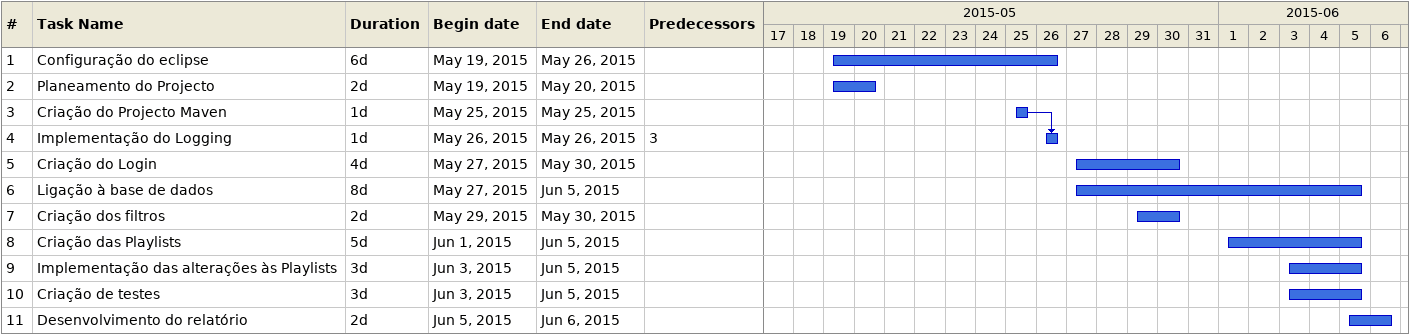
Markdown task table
| ID | Task | Duration | Start | Finish | Predecessors |
|---|---|---|---|---|---|
| 1 | Configuração do eclipse | 6d | 2015-05-19 | 2015-05-26 |  |
| 2 | Planeamento do Projecto | 2d | 2015-05-19 | 2015-05-20 |  |
| 3 | Criação do Projecto Maven | 1d | 2015-05-25 | 2015-05-25 |  |
| 4 | Implementação do Logging | 1d | 2015-05-26 | 2015-05-26 | 3 |
| 5 | Criação do Login | 4d | 2015-05-27 | 2015-05-30 |  |
| 6 | Ligação à base de dados | 8d | 2015-05-27 | 2015-06-05 |  |
| 7 | Criação dos filtros | 2d | 2015-05-29 | 2015-05-30 |  |
| 8 | Criação das Playlists | 5d | 2015-06-01 | 2015-06-05 |  |
| 9 | Implementação das alterações às Playlists | 3d | 2015-06-03 | 2015-06-05 |  |
| 10 | Criação de testes | 3d | 2015-06-03 | 2015-06-05 |  |
| 11 | Desenvolvimento do relatório | 2d | 2015-06-05 | 2015-06-06 |  |
